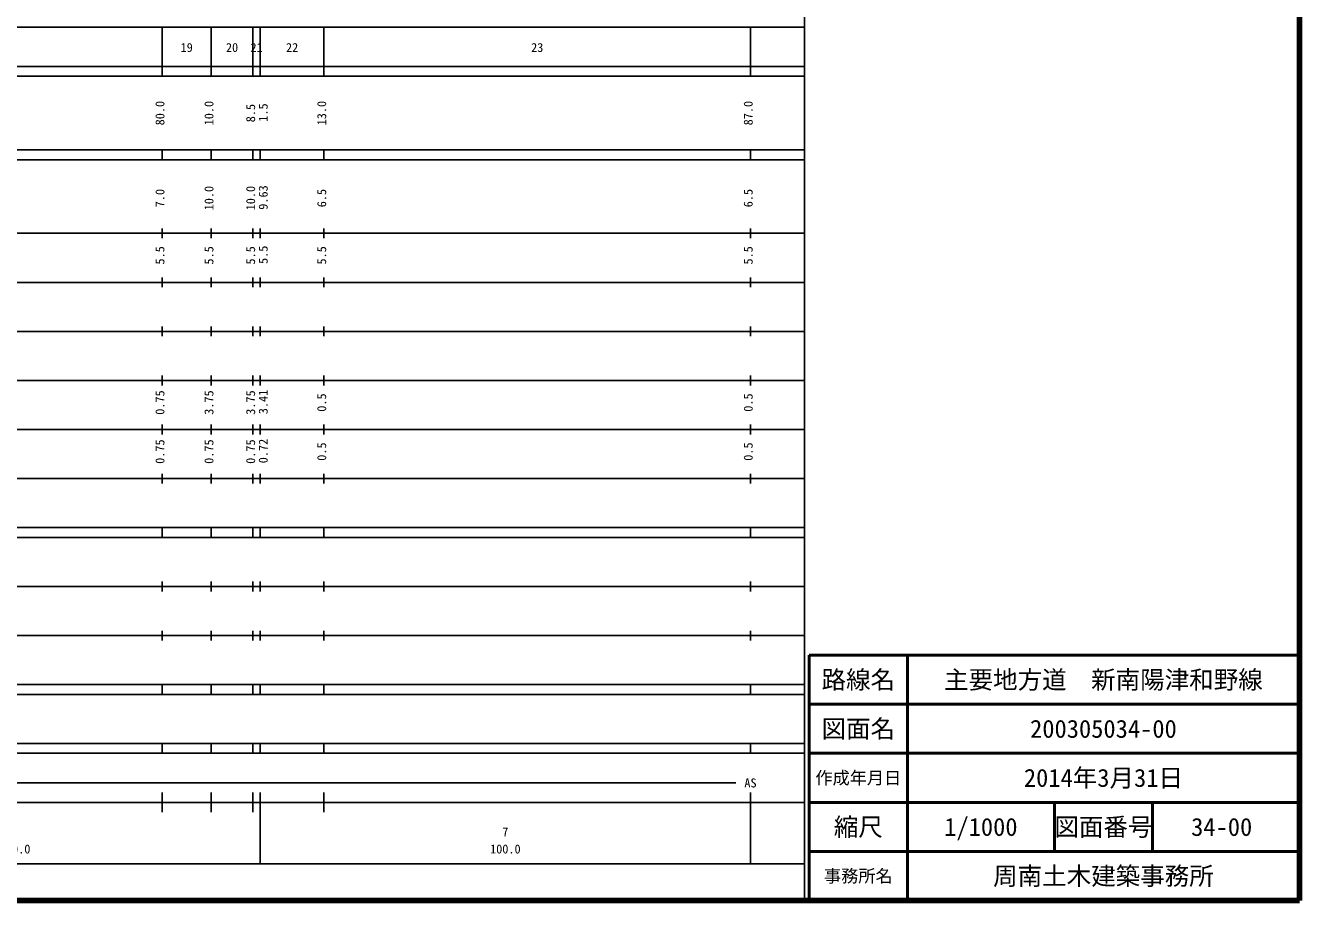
# Model space of a CAD drawing. Units: millimetres on the paper, enlarged 1000 times. Extents: x 40000 to 680000, y 20000 to 380000.
# Drawn here: x 420110 to 680000, y 20000 to 198357 of the extents above; entities that cross this region are included whole.
import ezdxf
from ezdxf.enums import TextEntityAlignment as Align

# ---------------------------------------------------------------- set-up
doc = ezdxf.new("R2010")
doc.units = ezdxf.units.MM
doc.header["$LTSCALE"] = 1000
for name, color, linetype, lineweight in [('M-TTL', 2, 'Continuous', 140), ('M-TTL-BAND', 7, 'Continuous', 25), ('M-TTL-FRAM', 2, 'Continuous', 50), ('M-TTL-LINE', 7, 'Continuous', 50)]:
    doc.layers.add(name, color=color, linetype=linetype, lineweight=lineweight)
doc.layers.add('M-TTL-TXT', color=7, linetype='Continuous')
doc.styles.add('ＭＳ ゴシック', font='')
doc.styles.get('ＭＳ ゴシック').set_extended_font_data('MS Gothic')

msp = doc.modelspace()

# ---------------------------------------------------------------- linework, layer by layer
at = {"layer": 'M-TTL'}
for p, q in [((680000, 20000), (680000, 380000)), ((40000, 20000), (680000, 20000))]:
    msp.add_line(p, q, dxfattribs=at)
at = {"layer": 'M-TTL-BAND'}
for p, q in [((579000, 20000), (579000, 370000)), ((68000, 198000), (579000, 198000)), ((448000, 188000), (448000, 198000)), ((458000, 188000), (458000, 198000)), ((466500, 188000), (466500, 198000)), ((468000, 188000), (468000, 198000)), ((481000, 188000), (481000, 198000)), ((568000, 188000), (568000, 198000)), ((40000, 190000), (579000, 190000)), ((40000, 188000), (579000, 188000)), ((40000, 173000), (579000, 173000)), ((448000, 171000), (448000, 173000)), ((458000, 171000), (458000, 173000)), ((466500, 171000), (466500, 173000)), ((468000, 171000), (468000, 173000)), ((481000, 171000), (481000, 173000)), ((568000, 171000), (568000, 173000)), ((40000, 171000), (579000, 171000)), ((40000, 156000), (579000, 156000)), ((448000, 155000), (448000, 157000)), ((458000, 155000), (458000, 157000)), ((466500, 155000), (466500, 157000)), ((468000, 155000), (468000, 157000)), ((481000, 155000), (481000, 157000)), ((568000, 155000), (568000, 157000)), ((46000, 146000), (579000, 146000)), ((448000, 145000), (448000, 147000)), ((458000, 145000), (458000, 147000)), ((466500, 145000), (466500, 147000)), ((468000, 145000), (468000, 147000)), ((481000, 145000), (481000, 147000)), ((568000, 145000), (568000, 147000)), ((52000, 136000), (579000, 136000)), ((448000, 135000), (448000, 137000)), ((458000, 135000), (458000, 137000)), ((466500, 135000), (466500, 137000)), ((468000, 135000), (468000, 137000)), ((481000, 135000), (481000, 137000)), ((568000, 135000), (568000, 137000)), ((46000, 126000), (579000, 126000)), ((448000, 125000), (448000, 127000)), ((458000, 125000), (458000, 127000)), ((466500, 125000), (466500, 127000)), ((468000, 125000), (468000, 127000)), ((481000, 125000), (481000, 127000)), ((568000, 125000), (568000, 127000)), ((448000, 115000), (448000, 117000)), ((458000, 115000), (458000, 117000)), ((466500, 115000), (466500, 117000)), ((468000, 115000), (468000, 117000)), ((481000, 115000), (481000, 117000)), ((568000, 115000), (568000, 117000)), ((52000, 116000), (579000, 116000)), ((448000, 105000), (448000, 107000)), ((458000, 105000), (458000, 107000)), ((466500, 105000), (466500, 107000)), ((468000, 105000), (468000, 107000)), ((481000, 105000), (481000, 107000)), ((568000, 105000), (568000, 107000)), ((46000, 106000), (579000, 106000)), ((40000, 96000), (579000, 96000)), ((40000, 94000), (579000, 94000)), ((448000, 94000), (448000, 96000)), ((458000, 94000), (458000, 96000)), ((466500, 94000), (466500, 96000)), ((468000, 94000), (468000, 96000)), ((481000, 94000), (481000, 96000)), ((568000, 94000), (568000, 96000)), ((49000, 84000), (579000, 84000)), ((448000, 83000), (448000, 85000)), ((458000, 83000), (458000, 85000)), ((466500, 83000), (466500, 85000)), ((468000, 83000), (468000, 85000)), ((481000, 83000), (481000, 85000)), ((568000, 83000), (568000, 85000)), ((40000, 74000), (579000, 74000)), ((448000, 73000), (448000, 75000)), ((458000, 73000), (458000, 75000)), ((466500, 73000), (466500, 75000)), ((468000, 73000), (468000, 75000)), ((481000, 73000), (481000, 75000)), ((568000, 73000), (568000, 75000)), ((40000, 64000), (579000, 64000)), ((448000, 62000), (448000, 64000)), ((458000, 62000), (458000, 64000)), ((466500, 62000), (466500, 64000)), ((468000, 62000), (468000, 64000)), ((481000, 62000), (481000, 64000)), ((568000, 62000), (568000, 64000)), ((40000, 62000), (579000, 62000)), ((40000, 52000), (579000, 52000)), ((448000, 50000), (448000, 52000)), ((458000, 50000), (458000, 52000)), ((466500, 50000), (466500, 52000)), ((468000, 50000), (468000, 52000)), ((481000, 50000), (481000, 52000)), ((568000, 50000), (568000, 52000)), ((40000, 50000), (579000, 50000)), ((71000, 44000), (565000, 44000)), ((448000, 38000), (448000, 42000)), ((458000, 38000), (458000, 42000)), ((466500, 38000), (466500, 42000)), ((468000, 27500), (468000, 42000)), ((481000, 38000), (481000, 42000)), ((568000, 27500), (568000, 42000)), ((40000, 40000), (579000, 40000)), ((68000, 27500), (579000, 27500))]:
    msp.add_line(p, q, dxfattribs=at)
at = {"layer": 'M-TTL-FRAM'}
for p, q in [((680000, 70000), (580000, 70000)), ((580000, 70000), (580000, 20000))]:
    msp.add_line(p, q, dxfattribs=at)
at = {"layer": 'M-TTL-LINE'}
for p, q in [((600000, 70000), (600000, 20000)), ((680000, 60000), (580000, 60000)), ((680000, 50000), (580000, 50000)), ((680000, 40000), (580000, 40000)), ((630000, 40000), (630000, 30000)), ((650000, 40000), (650000, 30000)), ((680000, 30000), (580000, 30000))]:
    msp.add_line(p, q, dxfattribs=at)

# ---------------------------------------------------------------- texts
at = {"layer": 'M-TTL-BAND', "style": 'ＭＳ ゴシック'}
for s, p in [('19', (453000, 192405)), ('20', (462250, 192405)), ('21', (467250, 192405)), ('22', (474500, 192405)), ('23', (524500, 192405)), ('AS', (568000, 42500)), ('7', (518000, 32523)), ('100.0', (418000, 29033)), ('100.0', (518000, 29033))]:
    msp.add_text(s, height=1833, dxfattribs=at).set_placement(p, align=Align.BOTTOM_CENTER)
for s, p in [('80.0', (449000, 180500)), ('10.0', (459000, 180500)), ('8.5', (467500, 180500)), ('1.5', (470068, 180619)), ('13.0', (482000, 180500)), ('87.0', (569000, 180500)), ('7.0', (449000, 163174)), ('10.0', (459000, 163174)), ('10.0', (467500, 163174)), ('9.63', (470068, 163293)), ('6.5', (482000, 163174)), ('6.5', (569000, 163174)), ('5.5', (470068, 151619)), ('5.5', (449000, 151500)), ('5.5', (459000, 151500)), ('5.5', (467500, 151500)), ('5.5', (482000, 151500)), ('5.5', (569000, 151500)), ('0.75', (449000, 121500)), ('3.75', (459000, 121500)), ('3.75', (467500, 121500)), ('3.41', (470068, 121619)), ('0.5', (482000, 121500)), ('0.5', (569000, 121500)), ('0.75', (449000, 111500)), ('0.75', (459000, 111500)), ('0.75', (467500, 111500)), ('0.72', (470068, 111619)), ('0.5', (482000, 111500)), ('0.5', (569000, 111500))]:
    msp.add_text(s, height=1833, rotation=90, dxfattribs=at).set_placement(p, align=Align.BOTTOM_CENTER)
at = {"layer": 'M-TTL-TXT', "style": 'ＭＳ ゴシック'}
for s, height, p in [('路線名', 3666, (590000, 65000)), ('路線名', 3666, (590000, 65000)), ('主要地方道\u3000新南陽津和野線', 3666, (640000, 65000)), ('図面名', 3666, (590000, 55000)), ('図面名', 3666, (590000, 55000)), ('200305034-00', 3666, (640000, 55000)), ('2014年3月31日', 3666, (640000, 45000)), ('作成年月日', 2566, (590000, 45000)), ('作成年月日', 2566, (590000, 45000)), ('縮尺', 3666, (590000, 35000)), ('縮尺', 3666, (590000, 35000)), ('1/1000', 3666, (615000, 35000)), ('図面番号', 3666, (640000, 35000)), ('図面番号', 3666, (640000, 35000)), ('34-00', 3666, (664125, 35000)), ('事務所名', 2566, (590000, 25000)), ('事務所名', 2566, (590000, 25000)), ('周南土木建築事務所', 3666, (640000, 25000))]:
    msp.add_text(s, height=height, dxfattribs=at).set_placement(p, align=Align.MIDDLE_CENTER)

doc.saveas('drawing.dxf')
